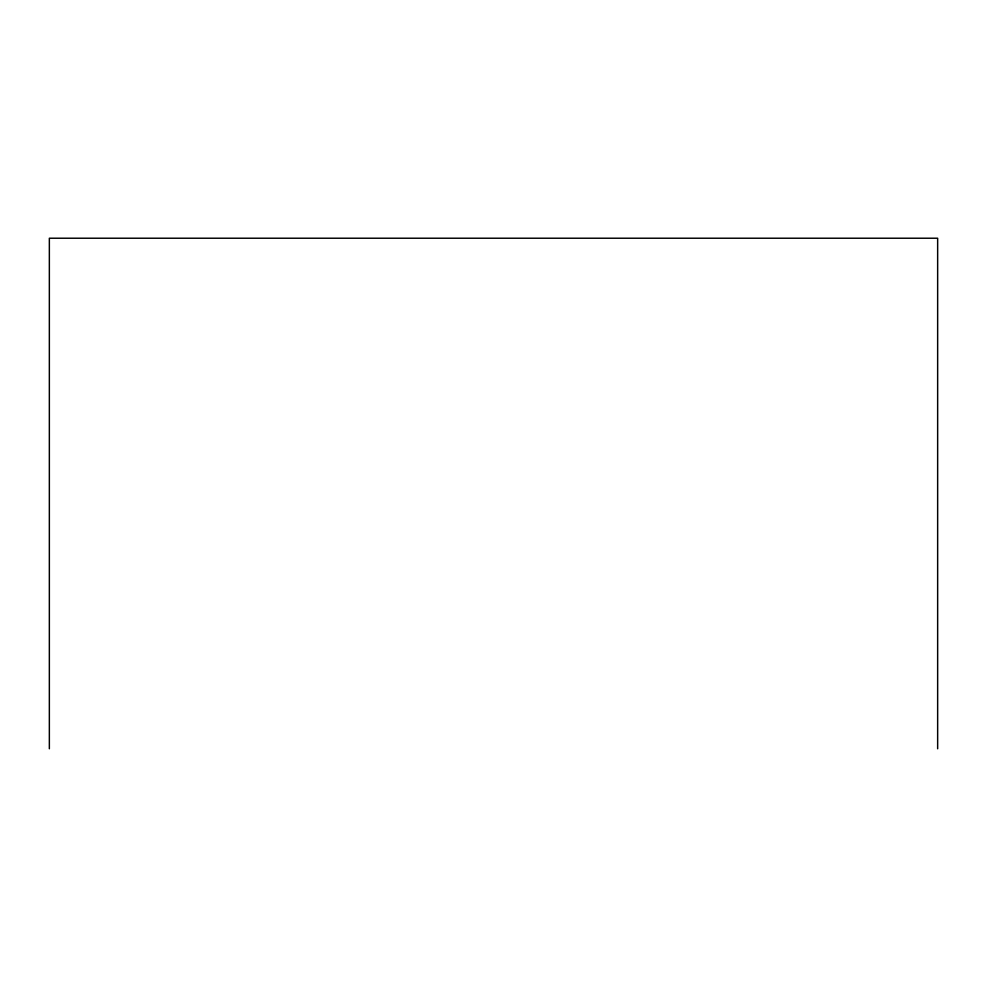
<?xml version="1.0" encoding="UTF-8"?>
<svg xmlns="http://www.w3.org/2000/svg" width="987" height="987" viewBox="0 0 987 987"><rect width="100%" height="100%" fill="white"/><g stroke="black" fill="none" stroke-linecap="round" stroke-linejoin="round"><path stroke-width="1.48" d="M937.65 748.775L937.65 238.225L49.35 238.225L49.35 748.775"/></g></svg>
